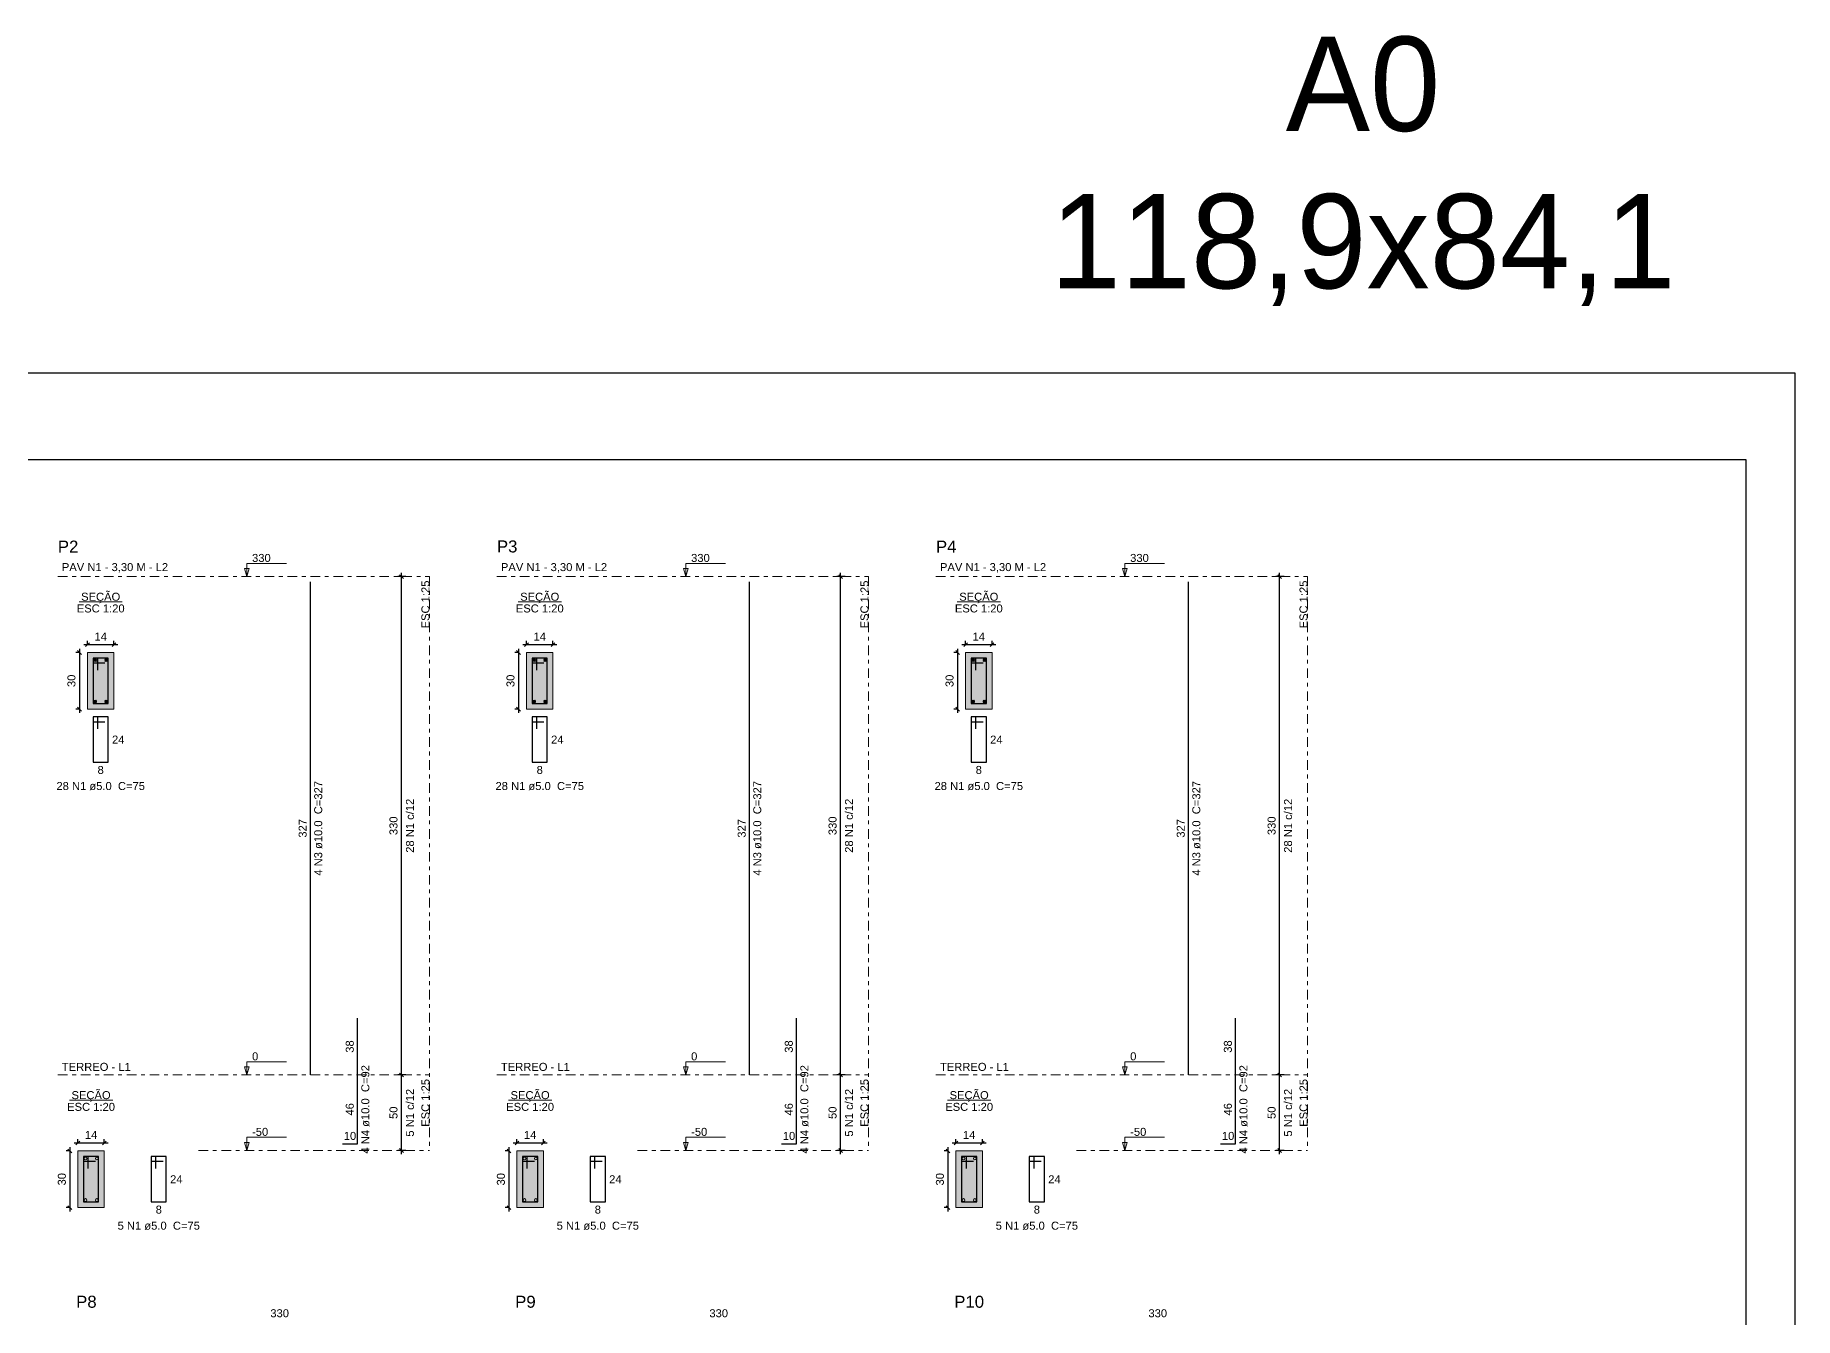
# Model space of a CAD drawing. Header units: millimetres. Extents: x -34 to 951, y -76 to 463.
# Drawn here: x 206.4 to 252.99, y 17.55 to 51.52 of the extents above; entities that cross this region are included whole.
import ezdxf

# ---------------------------------------------------------------- set-up
doc = ezdxf.new("R2010")
doc.units = ezdxf.units.MM
doc.header["$MEASUREMENT"] = 0
doc.linetypes.add('DASHDOT', pattern=[2.54, 1.27, -0.635, 0, -0.635])
doc.linetypes.add('NULL', pattern=[0])
for name, color, linetype, lineweight in [('Descrição da armadura', 7, 'Continuous', 0), ('DT-Barras na forma', 7, 'Continuous', 30), ('DT-Barras no corte', 5, 'Continuous', 5), ('DT-Barras rebatidas', 7, 'Continuous', 30), ('DT-Cotas', 7, 'Continuous', 5), ('DT-Forma', 5, 'Continuous', 5), ('DT-Hachura seção pilares', 252, 'Continuous', 5), ('DT-Pontilhado', 7, 'DASHDOT', 5), ('DT-Textos', 7, 'Continuous', 5), ('DT-Título', 7, 'Continuous', 20), ('Textos armaduras', 7, 'Continuous', 0)]:
    doc.layers.add(name, color=color, linetype=linetype, lineweight=lineweight)
doc.styles.add('Arial', font='arial.ttf')
doc.dimstyles.new('UM_20.000000', dxfattribs={"dimtxt": 0.18, "dimasz": 0.1, "dimexe": 0.1, "dimexo": 0.2, "dimgap": 0, "dimtad": 1, "dimtih": 1, "dimtoh": 1, "dimdec": 1, "dimlfac": 20, "dimzin": 0, "dimdsep": 46, "dimtxsty": 'Standard', "dimcen": 0.09, "dimdle": 0.1, "dimadec": 1, "dimazin": 2, "dimtfac": 1, "dimtdec": 4, "dimtofl": 0, "dimtmove": 0, "dimatfit": 3, "dimfxl": 1, "dimtolj": 1, "dimarcsym": 0})
doc.dimstyles.new('UM_25.000000', dxfattribs={"dimtxt": 0.18, "dimasz": 0.1, "dimexe": 0.1, "dimexo": 0.2, "dimgap": 0, "dimtad": 1, "dimtih": 1, "dimtoh": 1, "dimdec": 1, "dimlfac": 25, "dimzin": 0, "dimdsep": 46, "dimtxsty": 'Standard', "dimcen": 0.09, "dimdle": 0.1, "dimadec": 1, "dimazin": 2, "dimtfac": 1, "dimtdec": 4, "dimtofl": 0, "dimtmove": 0, "dimatfit": 3, "dimfxl": 1, "dimtolj": 1, "dimarcsym": 0})

# ---------------------------------------------------------------- blocks, each defined once
blk = doc.blocks.new('_Oblique')
at = {"color": 0, "linetype": 'ByBlock', "lineweight": -2}
blk.add_line((-0.5, -0.5), (0.5, 0.5), dxfattribs=at)
blk = doc.blocks.new('*D245')
at = {"layer": 'Defpoints', "color": 0, "transparency": 16777216}
for p in [(207.789, 35.169), (207.577, 33.669), (207.789, 33.669)]:
    blk.add_point(p, dxfattribs=at)
at = {"layer": 'DT-Cotas', "color": 0, "lineweight": -2, "transparency": 16777216}
for p, q in [((207.589, 35.169), (207.477, 35.169)), ((207.577, 35.269), (207.577, 33.569)), ((207.589, 33.669), (207.477, 33.669))]:
    blk.add_line(p, q, dxfattribs=at)
at = {"layer": 'DT-Cotas', "color": 0, "lineweight": -2, "transparency": 16777216, "xscale": 0.1, "yscale": 0.1, "zscale": 0.1}
for p, rotation in [((207.577, 35.169), 90), ((207.577, 33.669), 270)]:
    blk.add_blockref('_Oblique', p, dxfattribs=dict(at, rotation=rotation))
at = {"layer": 'DT-Cotas', "color": 7, "transparency": 16777216, "insert": (207.365, 34.419), "char_height": 0.2118, "attachment_point": 5, "rotation": 90, "style": 'Arial'}
blk.add_mtext('\\A1;30', dxfattribs=at)
blk = doc.blocks.new('*D246')
at = {"layer": 'Defpoints', "color": 0, "transparency": 16777216}
for p in [(207.789, 35.169), (208.489, 35.38), (208.489, 35.169)]:
    blk.add_point(p, dxfattribs=at)
at = {"layer": 'DT-Cotas', "color": 0, "lineweight": -2, "transparency": 16777216}
for p, q in [((207.789, 35.369), (207.789, 35.48)), ((208.489, 35.369), (208.489, 35.48)), ((207.689, 35.38), (208.589, 35.38))]:
    blk.add_line(p, q, dxfattribs=at)
at = {"layer": 'DT-Cotas', "color": 0, "lineweight": -2, "transparency": 16777216, "xscale": 0.1, "yscale": 0.1, "zscale": 0.1, "rotation": 180}
blk.add_blockref('_Oblique', (207.789, 35.38), dxfattribs=at)
at = {"layer": 'DT-Cotas', "color": 0, "lineweight": -2, "transparency": 16777216, "xscale": 0.1, "yscale": 0.1, "zscale": 0.1}
blk.add_blockref('_Oblique', (208.489, 35.38), dxfattribs=at)
at = {"layer": 'DT-Cotas', "color": 7, "transparency": 16777216, "insert": (208.139, 35.592), "char_height": 0.2118, "attachment_point": 5, "rotation": 0.0057, "style": 'Arial'}
blk.add_mtext('\\A1;14', dxfattribs=at)
blk = doc.blocks.new('*D247')
at = {"layer": 'Defpoints', "color": 0, "transparency": 16777216}
for p in [(216.103, 37.181), (216.421, 37.181), (216.421, 23.981)]:
    blk.add_point(p, dxfattribs=at)
at = {"layer": 'DT-Cotas', "color": 0, "lineweight": -2, "transparency": 16777216}
for p, q in [((216.103, 23.881), (216.103, 37.281)), ((216.221, 37.181), (216.003, 37.181)), ((216.221, 23.981), (216.003, 23.981))]:
    blk.add_line(p, q, dxfattribs=at)
at = {"layer": 'DT-Cotas', "color": 0, "lineweight": -2, "transparency": 16777216, "xscale": 0.1, "yscale": 0.1, "zscale": 0.1}
for p, rotation in [((216.103, 37.181), 90), ((216.103, 23.981), 270)]:
    blk.add_blockref('_Oblique', p, dxfattribs=dict(at, rotation=rotation))
at = {"layer": 'DT-Cotas', "color": 7, "transparency": 16777216, "insert": (215.891, 30.581), "char_height": 0.2118, "attachment_point": 5, "rotation": 90, "style": 'Arial'}
blk.add_mtext('\\A1;330', dxfattribs=at)
blk = doc.blocks.new('*D248')
at = {"layer": 'Defpoints', "color": 0, "transparency": 16777216}
for p in [(207.534, 21.969), (207.323, 20.469), (207.534, 20.469)]:
    blk.add_point(p, dxfattribs=at)
at = {"layer": 'DT-Cotas', "color": 0, "lineweight": -2, "transparency": 16777216}
for p, q in [((207.334, 21.969), (207.223, 21.969)), ((207.323, 22.069), (207.323, 20.369)), ((207.334, 20.469), (207.223, 20.469))]:
    blk.add_line(p, q, dxfattribs=at)
at = {"layer": 'DT-Cotas', "color": 0, "lineweight": -2, "transparency": 16777216, "xscale": 0.1, "yscale": 0.1, "zscale": 0.1}
for p, rotation in [((207.323, 21.969), 90), ((207.323, 20.469), 270)]:
    blk.add_blockref('_Oblique', p, dxfattribs=dict(at, rotation=rotation))
at = {"layer": 'DT-Cotas', "color": 7, "transparency": 16777216, "insert": (207.111, 21.219), "char_height": 0.2118, "attachment_point": 5, "rotation": 90, "style": 'Arial'}
blk.add_mtext('\\A1;30', dxfattribs=at)
blk = doc.blocks.new('*D249')
at = {"layer": 'Defpoints', "color": 0, "transparency": 16777216}
for p in [(207.534, 21.969), (208.234, 22.18), (208.234, 21.969)]:
    blk.add_point(p, dxfattribs=at)
at = {"layer": 'DT-Cotas', "color": 0, "lineweight": -2, "transparency": 16777216}
for p, q in [((207.434, 22.18), (208.334, 22.18)), ((207.534, 22.169), (207.534, 22.28)), ((208.234, 22.169), (208.234, 22.28))]:
    blk.add_line(p, q, dxfattribs=at)
at = {"layer": 'DT-Cotas', "color": 0, "lineweight": -2, "transparency": 16777216, "xscale": 0.1, "yscale": 0.1, "zscale": 0.1, "rotation": 180}
blk.add_blockref('_Oblique', (207.534, 22.18), dxfattribs=at)
at = {"layer": 'DT-Cotas', "color": 0, "lineweight": -2, "transparency": 16777216, "xscale": 0.1, "yscale": 0.1, "zscale": 0.1}
blk.add_blockref('_Oblique', (208.234, 22.18), dxfattribs=at)
at = {"layer": 'DT-Cotas', "color": 7, "transparency": 16777216, "insert": (207.884, 22.392), "char_height": 0.2118, "attachment_point": 5, "rotation": 0.0057, "style": 'Arial'}
blk.add_mtext('\\A1;14', dxfattribs=at)
blk = doc.blocks.new('*D250')
at = {"layer": 'Defpoints', "color": 0, "transparency": 16777216}
for p in [(216.103, 23.981), (216.421, 23.981), (216.421, 21.981)]:
    blk.add_point(p, dxfattribs=at)
at = {"layer": 'DT-Cotas', "color": 0, "lineweight": -2, "transparency": 16777216}
for p, q in [((216.221, 23.981), (216.003, 23.981)), ((216.103, 21.881), (216.103, 24.081)), ((216.221, 21.981), (216.003, 21.981))]:
    blk.add_line(p, q, dxfattribs=at)
at = {"layer": 'DT-Cotas', "color": 0, "lineweight": -2, "transparency": 16777216, "xscale": 0.1, "yscale": 0.1, "zscale": 0.1}
for p, rotation in [((216.103, 23.981), 90), ((216.103, 21.981), 270)]:
    blk.add_blockref('_Oblique', p, dxfattribs=dict(at, rotation=rotation))
at = {"layer": 'DT-Cotas', "color": 7, "transparency": 16777216, "insert": (215.891, 22.981), "char_height": 0.2118, "attachment_point": 5, "rotation": 90, "style": 'Arial'}
blk.add_mtext('\\A1;50', dxfattribs=at)
blk = doc.blocks.new('*D251')
at = {"layer": 'Defpoints', "color": 0, "transparency": 16777216}
for p in [(219.412, 35.169), (219.2, 33.669), (219.412, 33.669)]:
    blk.add_point(p, dxfattribs=at)
at = {"layer": 'DT-Cotas', "color": 0, "lineweight": -2, "transparency": 16777216}
for p, q in [((219.212, 35.169), (219.1, 35.169)), ((219.2, 35.269), (219.2, 33.569)), ((219.212, 33.669), (219.1, 33.669))]:
    blk.add_line(p, q, dxfattribs=at)
at = {"layer": 'DT-Cotas', "color": 0, "lineweight": -2, "transparency": 16777216, "xscale": 0.1, "yscale": 0.1, "zscale": 0.1}
for p, rotation in [((219.2, 35.169), 90), ((219.2, 33.669), 270)]:
    blk.add_blockref('_Oblique', p, dxfattribs=dict(at, rotation=rotation))
at = {"layer": 'DT-Cotas', "color": 7, "transparency": 16777216, "insert": (218.988, 34.419), "char_height": 0.2118, "attachment_point": 5, "rotation": 90, "style": 'Arial'}
blk.add_mtext('\\A1;30', dxfattribs=at)
blk = doc.blocks.new('*D252')
at = {"layer": 'Defpoints', "color": 0, "transparency": 16777216}
for p in [(219.412, 35.169), (220.112, 35.38), (220.112, 35.169)]:
    blk.add_point(p, dxfattribs=at)
at = {"layer": 'DT-Cotas', "color": 0, "lineweight": -2, "transparency": 16777216}
for p, q in [((219.412, 35.369), (219.412, 35.48)), ((220.112, 35.369), (220.112, 35.48)), ((219.312, 35.38), (220.212, 35.38))]:
    blk.add_line(p, q, dxfattribs=at)
at = {"layer": 'DT-Cotas', "color": 0, "lineweight": -2, "transparency": 16777216, "xscale": 0.1, "yscale": 0.1, "zscale": 0.1, "rotation": 180}
blk.add_blockref('_Oblique', (219.412, 35.38), dxfattribs=at)
at = {"layer": 'DT-Cotas', "color": 0, "lineweight": -2, "transparency": 16777216, "xscale": 0.1, "yscale": 0.1, "zscale": 0.1}
blk.add_blockref('_Oblique', (220.112, 35.38), dxfattribs=at)
at = {"layer": 'DT-Cotas', "color": 7, "transparency": 16777216, "insert": (219.762, 35.592), "char_height": 0.2118, "attachment_point": 5, "rotation": 0.0057, "style": 'Arial'}
blk.add_mtext('\\A1;14', dxfattribs=at)
blk = doc.blocks.new('*D253')
at = {"layer": 'Defpoints', "color": 0, "transparency": 16777216}
for p in [(227.726, 37.181), (228.044, 37.181), (228.044, 23.981)]:
    blk.add_point(p, dxfattribs=at)
at = {"layer": 'DT-Cotas', "color": 0, "lineweight": -2, "transparency": 16777216}
for p, q in [((227.726, 23.881), (227.726, 37.281)), ((227.844, 37.181), (227.626, 37.181)), ((227.844, 23.981), (227.626, 23.981))]:
    blk.add_line(p, q, dxfattribs=at)
at = {"layer": 'DT-Cotas', "color": 0, "lineweight": -2, "transparency": 16777216, "xscale": 0.1, "yscale": 0.1, "zscale": 0.1}
for p, rotation in [((227.726, 37.181), 90), ((227.726, 23.981), 270)]:
    blk.add_blockref('_Oblique', p, dxfattribs=dict(at, rotation=rotation))
at = {"layer": 'DT-Cotas', "color": 7, "transparency": 16777216, "insert": (227.515, 30.581), "char_height": 0.2118, "attachment_point": 5, "rotation": 90, "style": 'Arial'}
blk.add_mtext('\\A1;330', dxfattribs=at)
blk = doc.blocks.new('*D254')
at = {"layer": 'Defpoints', "color": 0, "transparency": 16777216}
for p in [(219.158, 21.969), (218.946, 20.469), (219.158, 20.469)]:
    blk.add_point(p, dxfattribs=at)
at = {"layer": 'DT-Cotas', "color": 0, "lineweight": -2, "transparency": 16777216}
for p, q in [((218.958, 21.969), (218.846, 21.969)), ((218.946, 22.069), (218.946, 20.369)), ((218.958, 20.469), (218.846, 20.469))]:
    blk.add_line(p, q, dxfattribs=at)
at = {"layer": 'DT-Cotas', "color": 0, "lineweight": -2, "transparency": 16777216, "xscale": 0.1, "yscale": 0.1, "zscale": 0.1}
for p, rotation in [((218.946, 21.969), 90), ((218.946, 20.469), 270)]:
    blk.add_blockref('_Oblique', p, dxfattribs=dict(at, rotation=rotation))
at = {"layer": 'DT-Cotas', "color": 7, "transparency": 16777216, "insert": (218.734, 21.219), "char_height": 0.2118, "attachment_point": 5, "rotation": 90, "style": 'Arial'}
blk.add_mtext('\\A1;30', dxfattribs=at)
blk = doc.blocks.new('*D255')
at = {"layer": 'Defpoints', "color": 0, "transparency": 16777216}
for p in [(219.158, 21.969), (219.858, 22.18), (219.858, 21.969)]:
    blk.add_point(p, dxfattribs=at)
at = {"layer": 'DT-Cotas', "color": 0, "lineweight": -2, "transparency": 16777216}
for p, q in [((219.058, 22.18), (219.958, 22.18)), ((219.158, 22.169), (219.158, 22.28)), ((219.858, 22.169), (219.858, 22.28))]:
    blk.add_line(p, q, dxfattribs=at)
at = {"layer": 'DT-Cotas', "color": 0, "lineweight": -2, "transparency": 16777216, "xscale": 0.1, "yscale": 0.1, "zscale": 0.1, "rotation": 180}
blk.add_blockref('_Oblique', (219.158, 22.18), dxfattribs=at)
at = {"layer": 'DT-Cotas', "color": 0, "lineweight": -2, "transparency": 16777216, "xscale": 0.1, "yscale": 0.1, "zscale": 0.1}
blk.add_blockref('_Oblique', (219.858, 22.18), dxfattribs=at)
at = {"layer": 'DT-Cotas', "color": 7, "transparency": 16777216, "insert": (219.508, 22.392), "char_height": 0.2118, "attachment_point": 5, "rotation": 0.0057, "style": 'Arial'}
blk.add_mtext('\\A1;14', dxfattribs=at)
blk = doc.blocks.new('*D256')
at = {"layer": 'Defpoints', "color": 0, "transparency": 16777216}
for p in [(227.726, 23.981), (228.044, 23.981), (228.044, 21.981)]:
    blk.add_point(p, dxfattribs=at)
at = {"layer": 'DT-Cotas', "color": 0, "lineweight": -2, "transparency": 16777216}
for p, q in [((227.844, 23.981), (227.626, 23.981)), ((227.726, 21.881), (227.726, 24.081)), ((227.844, 21.981), (227.626, 21.981))]:
    blk.add_line(p, q, dxfattribs=at)
at = {"layer": 'DT-Cotas', "color": 0, "lineweight": -2, "transparency": 16777216, "xscale": 0.1, "yscale": 0.1, "zscale": 0.1}
for p, rotation in [((227.726, 23.981), 90), ((227.726, 21.981), 270)]:
    blk.add_blockref('_Oblique', p, dxfattribs=dict(at, rotation=rotation))
at = {"layer": 'DT-Cotas', "color": 7, "transparency": 16777216, "insert": (227.515, 22.981), "char_height": 0.2118, "attachment_point": 5, "rotation": 90, "style": 'Arial'}
blk.add_mtext('\\A1;50', dxfattribs=at)
blk = doc.blocks.new('*D257')
at = {"layer": 'Defpoints', "color": 0, "transparency": 16777216}
for p in [(231.035, 35.169), (230.823, 33.669), (231.035, 33.669)]:
    blk.add_point(p, dxfattribs=at)
at = {"layer": 'DT-Cotas', "color": 0, "lineweight": -2, "transparency": 16777216}
for p, q in [((230.835, 35.169), (230.723, 35.169)), ((230.823, 35.269), (230.823, 33.569)), ((230.835, 33.669), (230.723, 33.669))]:
    blk.add_line(p, q, dxfattribs=at)
at = {"layer": 'DT-Cotas', "color": 0, "lineweight": -2, "transparency": 16777216, "xscale": 0.1, "yscale": 0.1, "zscale": 0.1}
for p, rotation in [((230.823, 35.169), 90), ((230.823, 33.669), 270)]:
    blk.add_blockref('_Oblique', p, dxfattribs=dict(at, rotation=rotation))
at = {"layer": 'DT-Cotas', "color": 7, "transparency": 16777216, "insert": (230.612, 34.419), "char_height": 0.2118, "attachment_point": 5, "rotation": 90, "style": 'Arial'}
blk.add_mtext('\\A1;30', dxfattribs=at)
blk = doc.blocks.new('*D258')
at = {"layer": 'Defpoints', "color": 0, "transparency": 16777216}
for p in [(231.035, 35.169), (231.735, 35.38), (231.735, 35.169)]:
    blk.add_point(p, dxfattribs=at)
at = {"layer": 'DT-Cotas', "color": 0, "lineweight": -2, "transparency": 16777216}
for p, q in [((231.035, 35.369), (231.035, 35.48)), ((231.735, 35.369), (231.735, 35.48)), ((230.935, 35.38), (231.835, 35.38))]:
    blk.add_line(p, q, dxfattribs=at)
at = {"layer": 'DT-Cotas', "color": 0, "lineweight": -2, "transparency": 16777216, "xscale": 0.1, "yscale": 0.1, "zscale": 0.1, "rotation": 180}
blk.add_blockref('_Oblique', (231.035, 35.38), dxfattribs=at)
at = {"layer": 'DT-Cotas', "color": 0, "lineweight": -2, "transparency": 16777216, "xscale": 0.1, "yscale": 0.1, "zscale": 0.1}
blk.add_blockref('_Oblique', (231.735, 35.38), dxfattribs=at)
at = {"layer": 'DT-Cotas', "color": 7, "transparency": 16777216, "insert": (231.385, 35.592), "char_height": 0.2118, "attachment_point": 5, "rotation": 0.0057, "style": 'Arial'}
blk.add_mtext('\\A1;14', dxfattribs=at)
blk = doc.blocks.new('*D259')
at = {"layer": 'Defpoints', "color": 0, "transparency": 16777216}
for p in [(239.35, 37.181), (239.667, 37.181), (239.667, 23.981)]:
    blk.add_point(p, dxfattribs=at)
at = {"layer": 'DT-Cotas', "color": 0, "lineweight": -2, "transparency": 16777216}
for p, q in [((239.35, 23.881), (239.35, 37.281)), ((239.467, 37.181), (239.25, 37.181)), ((239.467, 23.981), (239.25, 23.981))]:
    blk.add_line(p, q, dxfattribs=at)
at = {"layer": 'DT-Cotas', "color": 0, "lineweight": -2, "transparency": 16777216, "xscale": 0.1, "yscale": 0.1, "zscale": 0.1}
for p, rotation in [((239.35, 37.181), 90), ((239.35, 23.981), 270)]:
    blk.add_blockref('_Oblique', p, dxfattribs=dict(at, rotation=rotation))
at = {"layer": 'DT-Cotas', "color": 7, "transparency": 16777216, "insert": (239.138, 30.581), "char_height": 0.2118, "attachment_point": 5, "rotation": 90, "style": 'Arial'}
blk.add_mtext('\\A1;330', dxfattribs=at)
blk = doc.blocks.new('*D260')
at = {"layer": 'Defpoints', "color": 0, "transparency": 16777216}
for p in [(230.781, 21.969), (230.569, 20.469), (230.781, 20.469)]:
    blk.add_point(p, dxfattribs=at)
at = {"layer": 'DT-Cotas', "color": 0, "lineweight": -2, "transparency": 16777216}
for p, q in [((230.581, 21.969), (230.469, 21.969)), ((230.569, 22.069), (230.569, 20.369)), ((230.581, 20.469), (230.469, 20.469))]:
    blk.add_line(p, q, dxfattribs=at)
at = {"layer": 'DT-Cotas', "color": 0, "lineweight": -2, "transparency": 16777216, "xscale": 0.1, "yscale": 0.1, "zscale": 0.1}
for p, rotation in [((230.569, 21.969), 90), ((230.569, 20.469), 270)]:
    blk.add_blockref('_Oblique', p, dxfattribs=dict(at, rotation=rotation))
at = {"layer": 'DT-Cotas', "color": 7, "transparency": 16777216, "insert": (230.357, 21.219), "char_height": 0.2118, "attachment_point": 5, "rotation": 90, "style": 'Arial'}
blk.add_mtext('\\A1;30', dxfattribs=at)
blk = doc.blocks.new('*D261')
at = {"layer": 'Defpoints', "color": 0, "transparency": 16777216}
for p in [(230.781, 21.969), (231.481, 22.18), (231.481, 21.969)]:
    blk.add_point(p, dxfattribs=at)
at = {"layer": 'DT-Cotas', "color": 0, "lineweight": -2, "transparency": 16777216}
for p, q in [((230.681, 22.18), (231.581, 22.18)), ((230.781, 22.169), (230.781, 22.28)), ((231.481, 22.169), (231.481, 22.28))]:
    blk.add_line(p, q, dxfattribs=at)
at = {"layer": 'DT-Cotas', "color": 0, "lineweight": -2, "transparency": 16777216, "xscale": 0.1, "yscale": 0.1, "zscale": 0.1, "rotation": 180}
blk.add_blockref('_Oblique', (230.781, 22.18), dxfattribs=at)
at = {"layer": 'DT-Cotas', "color": 0, "lineweight": -2, "transparency": 16777216, "xscale": 0.1, "yscale": 0.1, "zscale": 0.1}
blk.add_blockref('_Oblique', (231.481, 22.18), dxfattribs=at)
at = {"layer": 'DT-Cotas', "color": 7, "transparency": 16777216, "insert": (231.131, 22.392), "char_height": 0.2118, "attachment_point": 5, "rotation": 0.0057, "style": 'Arial'}
blk.add_mtext('\\A1;14', dxfattribs=at)
blk = doc.blocks.new('*D262')
at = {"layer": 'Defpoints', "color": 0, "transparency": 16777216}
for p in [(239.35, 23.981), (239.667, 23.981), (239.667, 21.981)]:
    blk.add_point(p, dxfattribs=at)
at = {"layer": 'DT-Cotas', "color": 0, "lineweight": -2, "transparency": 16777216}
for p, q in [((239.467, 23.981), (239.25, 23.981)), ((239.35, 21.881), (239.35, 24.081)), ((239.467, 21.981), (239.25, 21.981))]:
    blk.add_line(p, q, dxfattribs=at)
at = {"layer": 'DT-Cotas', "color": 0, "lineweight": -2, "transparency": 16777216, "xscale": 0.1, "yscale": 0.1, "zscale": 0.1}
for p, rotation in [((239.35, 23.981), 90), ((239.35, 21.981), 270)]:
    blk.add_blockref('_Oblique', p, dxfattribs=dict(at, rotation=rotation))
at = {"layer": 'DT-Cotas', "color": 7, "transparency": 16777216, "insert": (239.138, 22.981), "char_height": 0.2118, "attachment_point": 5, "rotation": 90, "style": 'Arial'}
blk.add_mtext('\\A1;50', dxfattribs=at)

msp = doc.modelspace()

# ---------------------------------------------------------------- hatches: boundary and pattern name
at = {"layer": 'DT-Hachura seção pilares', "linetype": 'Continuous'}
for points in [[(207.7887, 33.6687), (207.7887, 33.6687), (208.4887, 33.6687), (208.4887, 35.1687), (207.7887, 35.1687), (207.7887, 33.6687)], [(219.4119, 33.6687), (219.4119, 33.6687), (220.1119, 33.6687), (220.1119, 35.1687), (219.4119, 35.1687), (219.4119, 33.6687)], [(231.0352, 33.6687), (231.0352, 33.6687), (231.7352, 33.6687), (231.7352, 35.1687), (231.0352, 35.1687), (231.0352, 33.6687)], [(207.5345, 20.4687), (207.5345, 20.4687), (208.2345, 20.4687), (208.2345, 21.9687), (207.5345, 21.9687), (207.5345, 20.4687)], [(219.1577, 20.4687), (219.1577, 20.4687), (219.8577, 20.4687), (219.8577, 21.9687), (219.1577, 21.9687), (219.1577, 20.4687)], [(230.781, 20.4687), (230.781, 20.4687), (231.481, 20.4687), (231.481, 21.9687), (230.781, 21.9687), (230.781, 20.4687)]]:
    msp.add_hatch(color=252, dxfattribs=at).paths.add_polyline_path(points)

# ---------------------------------------------------------------- linework, layer by layer
at = {"color": 7}
for p, q in [((168.888, 42.5775), (252.988, 42.5775)), ((252.988, 42.5775), (252.988, -76.3225)), ((170.188, 40.2775), (251.688, 40.2775)), ((251.688, 40.2775), (251.688, -74.0225))]:
    msp.add_line(p, q, dxfattribs=at)
at = {"layer": 'DT-Barras na forma'}
for points in [[(208.0637, 34.7062), (208.0637, 35.0187), (207.9387, 35.0187), (207.9387, 33.8187), (208.3387, 33.8187), (208.3387, 35.0187), (207.9387, 35.0187), (207.9387, 34.8937), (208.2512, 34.8937)], [(219.6869, 34.7062), (219.6869, 35.0187), (219.5619, 35.0187), (219.5619, 33.8187), (219.9619, 33.8187), (219.9619, 35.0187), (219.5619, 35.0187), (219.5619, 34.8937), (219.8744, 34.8937)], [(231.3102, 34.7062), (231.3102, 35.0187), (231.1852, 35.0187), (231.1852, 33.8187), (231.5852, 33.8187), (231.5852, 35.0187), (231.1852, 35.0187), (231.1852, 34.8937), (231.4977, 34.8937)], [(207.8095, 21.5062), (207.8095, 21.8187), (207.6845, 21.8187), (207.6845, 20.6187), (208.0845, 20.6187), (208.0845, 21.8187), (207.6845, 21.8187), (207.6845, 21.6937), (207.997, 21.6937)], [(219.4327, 21.5062), (219.4327, 21.8187), (219.3077, 21.8187), (219.3077, 20.6187), (219.7077, 20.6187), (219.7077, 21.8187), (219.3077, 21.8187), (219.3077, 21.6937), (219.6202, 21.6937)], [(231.056, 21.5062), (231.056, 21.8187), (230.931, 21.8187), (230.931, 20.6187), (231.331, 20.6187), (231.331, 21.8187), (230.931, 21.8187), (230.931, 21.6937), (231.2435, 21.6937)]]:
    msp.add_lwpolyline(points, dxfattribs=at)
at = {"layer": 'DT-Barras no corte'}
for p, q in [((207.9512, 34.9312), (208.0262, 35.0062)), ((207.9512, 35.0062), (208.0262, 34.9312)), ((208.2512, 34.9312), (208.3262, 35.0062)), ((208.2512, 35.0062), (208.3262, 34.9312)), ((219.5744, 34.9312), (219.6494, 35.0062)), ((219.5744, 35.0062), (219.6494, 34.9312)), ((219.8744, 34.9312), (219.9494, 35.0062)), ((219.8744, 35.0062), (219.9494, 34.9312)), ((231.1977, 34.9312), (231.2727, 35.0062)), ((231.1977, 35.0062), (231.2727, 34.9312)), ((231.4977, 34.9312), (231.5727, 35.0062)), ((231.4977, 35.0062), (231.5727, 34.9312)), ((207.9512, 33.8312), (208.0262, 33.9062)), ((207.9512, 33.9062), (208.0262, 33.8312)), ((208.2512, 33.8312), (208.3262, 33.9062)), ((208.2512, 33.9062), (208.3262, 33.8312)), ((219.5744, 33.8312), (219.6494, 33.9062)), ((219.5744, 33.9062), (219.6494, 33.8312)), ((219.8744, 33.8312), (219.9494, 33.9062)), ((219.8744, 33.9062), (219.9494, 33.8312)), ((231.1977, 33.8312), (231.2727, 33.9062)), ((231.1977, 33.9062), (231.2727, 33.8312)), ((231.4977, 33.8312), (231.5727, 33.9062)), ((231.4977, 33.9062), (231.5727, 33.8312))]:
    msp.add_line(p, q, dxfattribs=at)
for centre in [(207.9887, 34.9687), (208.2887, 34.9687), (219.6119, 34.9687), (219.9119, 34.9687), (231.2352, 34.9687), (231.5352, 34.9687), (207.9887, 33.8687), (208.2887, 33.8687), (219.6119, 33.8687), (219.9119, 33.8687), (231.2352, 33.8687), (231.5352, 33.8687), (207.7345, 21.7687), (208.0345, 21.7687), (219.3577, 21.7687), (219.6577, 21.7687), (230.981, 21.7687), (231.281, 21.7687), (207.7345, 20.6687), (208.0345, 20.6687), (219.3577, 20.6687), (219.6577, 20.6687), (230.981, 20.6687), (231.281, 20.6687)]:
    msp.add_circle(centre, 0.0375, dxfattribs=at)
at = {"layer": 'DT-Barras rebatidas'}
for points in [[(213.6911, 23.9808), (213.6911, 37.0448)], [(225.3144, 23.9808), (225.3144, 37.0448)], [(236.9376, 23.9808), (236.9377, 37.0448)], [(208.0637, 33.1503), (208.0637, 33.4628), (207.9387, 33.4628), (207.9387, 32.2628), (208.3387, 32.2628), (208.3387, 33.4628), (207.9387, 33.4628), (207.9387, 33.3378), (208.2512, 33.3378)], [(219.6869, 33.1503), (219.6869, 33.4628), (219.5619, 33.4628), (219.5619, 32.2628), (219.9619, 32.2628), (219.9619, 33.4628), (219.5619, 33.4628), (219.5619, 33.3378), (219.8744, 33.3378)], [(231.3102, 33.1503), (231.3102, 33.4628), (231.1852, 33.4628), (231.1852, 32.2628), (231.5852, 32.2628), (231.5852, 33.4628), (231.1852, 33.4628), (231.1852, 33.3378), (231.4977, 33.3378)], [(214.5383, 22.1608), (214.9383, 22.1608), (214.9383, 23.9808), (214.9383, 25.4875)], [(226.1616, 22.1608), (226.5616, 22.1608), (226.5616, 23.9808), (226.5616, 25.4875)], [(237.7848, 22.1608), (238.1848, 22.1608), (238.1848, 23.9808), (238.1848, 25.4875)], [(209.6014, 21.5062), (209.6014, 21.8187), (209.4764, 21.8187), (209.4764, 20.6187), (209.8764, 20.6187), (209.8764, 21.8187), (209.4764, 21.8187), (209.4764, 21.6937), (209.7889, 21.6937)], [(221.2247, 21.5062), (221.2247, 21.8187), (221.0997, 21.8187), (221.0997, 20.6187), (221.4997, 20.6187), (221.4997, 21.8187), (221.0997, 21.8187), (221.0997, 21.6937), (221.4122, 21.6937)], [(232.8479, 21.5062), (232.8479, 21.8187), (232.7229, 21.8187), (232.7229, 20.6187), (233.1229, 20.6187), (233.1229, 21.8187), (232.7229, 21.8187), (232.7229, 21.6937), (233.0354, 21.6937)]]:
    msp.add_lwpolyline(points, dxfattribs=at)
at = {"layer": 'DT-Forma'}
for points in [[(207.7887, 33.6687), (208.4887, 33.6687), (208.4887, 35.1687), (207.7887, 35.1687), (207.7887, 33.6687)], [(219.4119, 33.6687), (220.1119, 33.6687), (220.1119, 35.1687), (219.4119, 35.1687), (219.4119, 33.6687)], [(231.0352, 33.6687), (231.7352, 33.6687), (231.7352, 35.1687), (231.0352, 35.1687), (231.0352, 33.6687)], [(207.5345, 20.4687), (208.2345, 20.4687), (208.2345, 21.9687), (207.5345, 21.9687), (207.5345, 20.4687)], [(219.1577, 20.4687), (219.8577, 20.4687), (219.8577, 21.9687), (219.1577, 21.9687), (219.1577, 20.4687)], [(230.781, 20.4687), (231.481, 20.4687), (231.481, 21.9687), (230.781, 21.9687), (230.781, 20.4687)]]:
    msp.add_lwpolyline(points, close=True, dxfattribs=at)
at = {"layer": 'DT-Pontilhado', "ltscale": 0.2}
for p, q in [((207.005, 37.1808), (216.8445, 37.1808)), ((216.8445, 37.1808), (216.8445, 21.9808)), ((218.6282, 37.1808), (228.4678, 37.1808)), ((228.4678, 37.1808), (228.4678, 21.9808)), ((230.2515, 37.1808), (240.091, 37.1808)), ((240.091, 37.1808), (240.091, 21.9808)), ((207.005, 23.9808), (216.8445, 23.9808)), ((218.6282, 23.9808), (228.4678, 23.9808)), ((230.2515, 23.9808), (240.091, 23.9808)), ((210.7276, 21.9808), (216.8445, 21.9808)), ((222.3509, 21.9808), (228.4678, 21.9808)), ((233.9741, 21.9808), (240.091, 21.9808))]:
    msp.add_line(p, q, dxfattribs=at)
at = {"layer": 'DT-Textos'}
for p, q in [((207.5665, 36.5136), (208.7109, 36.5136)), ((219.1897, 36.5136), (220.3341, 36.5136)), ((230.813, 36.5136), (231.9574, 36.5136)), ((207.3123, 23.3136), (208.4567, 23.3136)), ((218.9355, 23.3136), (220.0799, 23.3136)), ((230.5588, 23.3136), (231.7032, 23.3136))]:
    msp.add_line(p, q, dxfattribs=at)
for points in [[(212.0057, 37.1808), (212.0693, 37.3926), (211.9422, 37.3926), (212.0057, 37.1808), (212.0057, 37.5308), (213.0557, 37.5308)], [(223.629, 37.1808), (223.6925, 37.3926), (223.5655, 37.3926), (223.629, 37.1808), (223.629, 37.5308), (224.679, 37.5308)], [(235.2522, 37.1808), (235.3158, 37.3926), (235.1887, 37.3926), (235.2522, 37.1808), (235.2522, 37.5308), (236.3022, 37.5308)], [(212.0057, 23.9808), (212.0693, 24.1926), (211.9422, 24.1926), (212.0057, 23.9808), (212.0057, 24.3308), (213.0557, 24.3308)], [(223.629, 23.9808), (223.6925, 24.1926), (223.5655, 24.1926), (223.629, 23.9808), (223.629, 24.3308), (224.679, 24.3308)], [(235.2522, 23.9808), (235.3158, 24.1926), (235.1887, 24.1926), (235.2522, 23.9808), (235.2522, 24.3308), (236.3022, 24.3308)], [(212.0057, 21.9808), (212.0693, 22.1926), (211.9422, 22.1926), (212.0057, 21.9808), (212.0057, 22.3308), (213.0557, 22.3308)], [(223.629, 21.9808), (223.6925, 22.1926), (223.5655, 22.1926), (223.629, 21.9808), (223.629, 22.3308), (224.679, 22.3308)], [(235.2522, 21.9808), (235.3158, 22.1926), (235.1887, 22.1926), (235.2522, 21.9808), (235.2522, 22.3308), (236.3022, 22.3308)]]:
    msp.add_lwpolyline(points, dxfattribs=at)

# ---------------------------------------------------------------- texts
at = {"color": 7, "insert": (232.3638, 51.4823), "char_height": 2.5, "attachment_point": 1}
msp.add_mtext_dynamic_manual_height_columns('\\pxqc;A0\\P118,9x84,1', width=18.384127, gutter_width=12.5, heights=[0], dxfattribs=at)
at = {"layer": 'Descrição da armadura', "linetype": 'NULL', "char_height": 0.2118, "attachment_point": 8, "line_spacing_factor": 0.9, "style": 'Arial'}
for s, insert, width in [('28 N1 ø5.0  C=75', (208.139, 31.5218), 4.686721), ('28 N1 ø5.0  C=75', (219.7622, 31.5218), 4.686721), ('28 N1 ø5.0  C=75', (231.3855, 31.5218), 4.686721), ('5 N1 ø5.0  C=75', (209.676, 19.8778), 4.35772), ('5 N1 ø5.0  C=75', (221.2992, 19.8778), 4.35772), ('5 N1 ø5.0  C=75', (232.9225, 19.8778), 4.35772)]:
    msp.add_mtext(s, dxfattribs=dict(at, insert=insert, width=width))
at = {"layer": 'Descrição da armadura', "linetype": 'NULL', "char_height": 0.2118, "attachment_point": 8, "rotation": 90.00021, "line_spacing_factor": 0.9, "style": 'Arial'}
for s, insert, width in [('4 N3 ø10.0  C=327', (214.0091, 30.5129), 5.015721), ('4 N3 ø10.0  C=327', (225.6323, 30.5129), 5.015721), ('4 N3 ø10.0  C=327', (237.2556, 30.5129), 5.015721), ('28 N1 c/12', (216.4349, 30.5808), 2.90156), ('28 N1 c/12', (228.0582, 30.5808), 2.90156), ('28 N1 c/12', (239.6814, 30.5808), 2.90156), ('4 N4 ø10.0  C=92', (215.2561, 23.0709), 4.686721), ('4 N4 ø10.0  C=92', (226.8793, 23.0709), 4.686721), ('4 N4 ø10.0  C=92', (238.5026, 23.0709), 4.686721), ('5 N1 c/12', (216.4349, 22.9808), 2.57256), ('5 N1 c/12', (228.0582, 22.9808), 2.57256), ('5 N1 c/12', (239.6814, 22.9808), 2.57256)]:
    msp.add_mtext(s, dxfattribs=dict(at, insert=insert, width=width))
at = {"layer": 'DT-Textos', "linetype": 'NULL', "char_height": 0.2118, "line_spacing_factor": 0.798, "style": 'Arial'}
for s, insert, width, attachment_point in [('330', (212.146, 37.5658), 0.987001, 7), ('330', (223.7692, 37.5658), 0.987001, 7), ('330', (235.3925, 37.5658), 0.987001, 7), ('PAV N1 - 3,30 M - L2', (207.111, 37.2868), 5.623355, 7), ('PAV N1 - 3,30 M - L2', (218.7342, 37.2868), 5.623355, 7), ('PAV N1 - 3,30 M - L2', (230.3575, 37.2868), 5.623355, 7), ('SEÇÃO', (208.139, 36.4759), 2.072476, 8), ('SEÇÃO', (219.7622, 36.4759), 2.072476, 8), ('SEÇÃO', (231.3855, 36.4759), 2.072476, 8), ('ESC 1:20', (208.139, 36.2278), 2.532883, 8), ('ESC 1:20', (219.7622, 36.2278), 2.532883, 8), ('ESC 1:20', (231.3855, 36.2278), 2.532883, 8), ('TERREO - L1', (207.111, 24.0868), 3.650321, 7), ('0', (212.146, 24.3658), 0.329, 7), ('TERREO - L1', (218.7342, 24.0868), 3.650321, 7), ('0', (223.7692, 24.3658), 0.329, 7), ('TERREO - L1', (230.3575, 24.0868), 3.650321, 7), ('0', (235.3925, 24.3658), 0.329, 7), ('SEÇÃO', (207.884, 23.2759), 2.072476, 8), ('SEÇÃO', (219.5072, 23.2759), 2.072476, 8), ('SEÇÃO', (231.1305, 23.2759), 2.072476, 8), ('ESC 1:20', (207.884, 23.0278), 2.532883, 8), ('ESC 1:20', (219.5072, 23.0278), 2.532883, 8), ('ESC 1:20', (231.1305, 23.0278), 2.532883, 8), ('-50', (212.146, 22.3658), 0.854949, 7), ('-50', (223.7692, 22.3658), 0.854949, 7), ('-50', (235.3925, 22.3658), 0.854949, 7), ('330', (212.6296, 17.5614), 0.987001, 7), ('330', (224.2529, 17.5614), 0.987001, 7), ('330', (235.8761, 17.5614), 0.987001, 7)]:
    msp.add_mtext(s, dxfattribs=dict(at, insert=insert, width=width, attachment_point=attachment_point))
at = {"layer": 'DT-Textos', "linetype": 'NULL', "char_height": 0.2118, "width": 2.532883, "attachment_point": 9, "rotation": 90.00021, "line_spacing_factor": 0.798, "style": 'Arial'}
for insert in [(216.8441, 37.0749), (228.4673, 37.0749), (240.0906, 37.0749), (216.8441, 23.8749), (228.4673, 23.8749), (240.0906, 23.8749)]:
    msp.add_mtext('ESC 1:25', dxfattribs=dict(at, insert=insert))
at = {"layer": 'DT-Título', "linetype": 'NULL', "char_height": 0.3177, "attachment_point": 7, "line_spacing_factor": 0.798, "style": 'Arial'}
for s, insert, width in [('P2', (207.005, 37.8157), 1.085798), ('P3', (218.6282, 37.8157), 1.085798), ('P4', (230.2515, 37.8157), 1.085798), ('P8', (207.4886, 17.8114), 1.085798), ('P9', (219.1119, 17.8114), 1.085798), ('P10', (230.7351, 17.8114), 1.579298)]:
    msp.add_mtext(s, dxfattribs=dict(at, insert=insert, width=width))
at = {"layer": 'Textos armaduras', "linetype": 'NULL', "char_height": 0.2118, "line_spacing_factor": 0.9, "style": 'Arial'}
for s, insert, width, attachment_point in [('24', (208.4387, 32.9687), 1.058001, 1), ('24', (220.0619, 32.9687), 1.058001, 1), ('24', (231.6852, 32.9687), 1.058001, 1), ('8', (208.1387, 32.1655), 0.729, 2), ('8', (219.7619, 32.1655), 0.729, 2), ('8', (231.3852, 32.1655), 0.729, 2), ('10', (214.7383, 22.2581), 1.058001, 8), ('10', (226.3616, 22.2581), 1.058001, 8), ('10', (237.9848, 22.2581), 1.058001, 8), ('24', (209.9764, 21.3246), 1.058001, 1), ('24', (221.5997, 21.3246), 1.058001, 1), ('24', (233.2229, 21.3246), 1.058001, 1), ('8', (209.6764, 20.5214), 0.729, 2), ('8', (221.2997, 20.5214), 0.729, 2), ('8', (232.9229, 20.5214), 0.729, 2)]:
    msp.add_mtext(s, dxfattribs=dict(at, insert=insert, width=width, attachment_point=attachment_point))
at = {"layer": 'Textos armaduras', "linetype": 'NULL', "char_height": 0.2118, "attachment_point": 8, "rotation": 90.00021, "line_spacing_factor": 0.9, "style": 'Arial'}
for s, insert, width in [('327', (213.5939, 30.5128), 1.387001), ('327', (225.2171, 30.5128), 1.387001), ('327', (236.8404, 30.5128), 1.387001), ('38', (214.841, 24.7342), 1.058001), ('38', (226.4643, 24.7342), 1.058001), ('38', (238.0876, 24.7342), 1.058001), ('46', (214.841, 23.0708), 1.058001), ('46', (226.4643, 23.0708), 1.058001), ('46', (238.0876, 23.0708), 1.058001)]:
    msp.add_mtext(s, dxfattribs=dict(at, insert=insert, width=width))

# ---------------------------------------------------------------- dimensions: what is measured, and where the dimension line sits
at = {"layer": 'DT-Cotas'}
for base, p1, p2, dimstyle, override, picture, middle in [((216.1032, 37.1808), (216.4209, 23.9808), (216.4209, 37.1808), 'UM_25.000000', {"dimtxt": 0.2118, "dimasz": 0.1, "dimexe": 0.1, "dimexo": 0.2, "dimtad": 1, "dimtih": 0, "dimtoh": 0, "dimdec": 1, "dimlfac": 25, "dimzin": 8, "dimtxsty": 'Arial', "dimblk": 'Oblique', "dimblk1": 'Oblique', "dimblk2": 'Oblique', "dimsah": 1, "dimdle": 0.1, "dimse1": 0, "dimse2": 0, "dimclrt": 7, "dimadec": 1, "dimazin": 3, "dimtmove": 2, "dimldrblk": 'Oblique'}, '*D247', (215.8914, 30.5808)), ((227.7265, 37.1808), (228.0442, 23.9808), (228.0442, 37.1808), 'UM_25.000000', {"dimtxt": 0.2118, "dimasz": 0.1, "dimexe": 0.1, "dimexo": 0.2, "dimtad": 1, "dimtih": 0, "dimtoh": 0, "dimdec": 1, "dimlfac": 25, "dimzin": 8, "dimtxsty": 'Arial', "dimblk": 'Oblique', "dimblk1": 'Oblique', "dimblk2": 'Oblique', "dimsah": 1, "dimdle": 0.1, "dimse1": 0, "dimse2": 0, "dimclrt": 7, "dimadec": 1, "dimazin": 3, "dimtmove": 2, "dimldrblk": 'Oblique'}, '*D253', (227.5147, 30.5808)), ((239.3497, 37.1808), (239.6674, 23.9808), (239.6674, 37.1808), 'UM_25.000000', {"dimtxt": 0.2118, "dimasz": 0.1, "dimexe": 0.1, "dimexo": 0.2, "dimtad": 1, "dimtih": 0, "dimtoh": 0, "dimdec": 1, "dimlfac": 25, "dimzin": 8, "dimtxsty": 'Arial', "dimblk": 'Oblique', "dimblk1": 'Oblique', "dimblk2": 'Oblique', "dimsah": 1, "dimdle": 0.1, "dimse1": 0, "dimse2": 0, "dimclrt": 7, "dimadec": 1, "dimazin": 3, "dimtmove": 2, "dimldrblk": 'Oblique'}, '*D259', (239.1379, 30.5808)), ((207.5769, 33.6687), (207.7887, 35.1687), (207.7887, 33.6687), 'UM_20.000000', {"dimtxt": 0.2118, "dimasz": 0.1, "dimexe": 0.1, "dimexo": 0.2, "dimtad": 1, "dimtih": 0, "dimtoh": 0, "dimdec": 1, "dimlfac": 20, "dimzin": 8, "dimtxsty": 'Arial', "dimblk": 'Oblique', "dimblk1": 'Oblique', "dimblk2": 'Oblique', "dimsah": 1, "dimdle": 0.1, "dimse1": 0, "dimse2": 0, "dimclrt": 7, "dimadec": 1, "dimazin": 3, "dimtmove": 2, "dimldrblk": 'Oblique'}, '*D245', (207.3651, 34.4187)), ((219.2001, 33.6687), (219.4119, 35.1687), (219.4119, 33.6687), 'UM_20.000000', {"dimtxt": 0.2118, "dimasz": 0.1, "dimexe": 0.1, "dimexo": 0.2, "dimtad": 1, "dimtih": 0, "dimtoh": 0, "dimdec": 1, "dimlfac": 20, "dimzin": 8, "dimtxsty": 'Arial', "dimblk": 'Oblique', "dimblk1": 'Oblique', "dimblk2": 'Oblique', "dimsah": 1, "dimdle": 0.1, "dimse1": 0, "dimse2": 0, "dimclrt": 7, "dimadec": 1, "dimazin": 3, "dimtmove": 2, "dimldrblk": 'Oblique'}, '*D251', (218.9883, 34.4187)), ((230.8234, 33.6687), (231.0352, 35.1687), (231.0352, 33.6687), 'UM_20.000000', {"dimtxt": 0.2118, "dimasz": 0.1, "dimexe": 0.1, "dimexo": 0.2, "dimtad": 1, "dimtih": 0, "dimtoh": 0, "dimdec": 1, "dimlfac": 20, "dimzin": 8, "dimtxsty": 'Arial', "dimblk": 'Oblique', "dimblk1": 'Oblique', "dimblk2": 'Oblique', "dimsah": 1, "dimdle": 0.1, "dimse1": 0, "dimse2": 0, "dimclrt": 7, "dimadec": 1, "dimazin": 3, "dimtmove": 2, "dimldrblk": 'Oblique'}, '*D257', (230.6116, 34.4187)), ((216.1032, 23.9808), (216.4209, 21.9808), (216.4209, 23.9808), 'UM_25.000000', {"dimtxt": 0.2118, "dimasz": 0.1, "dimexe": 0.1, "dimexo": 0.2, "dimtad": 1, "dimtih": 0, "dimtoh": 0, "dimdec": 1, "dimlfac": 25, "dimzin": 8, "dimtxsty": 'Arial', "dimblk": 'Oblique', "dimblk1": 'Oblique', "dimblk2": 'Oblique', "dimsah": 1, "dimdle": 0.1, "dimse1": 0, "dimse2": 0, "dimclrt": 7, "dimadec": 1, "dimazin": 3, "dimtmove": 2, "dimldrblk": 'Oblique'}, '*D250', (215.8914, 22.9808)), ((227.7265, 23.9808), (228.0442, 21.9808), (228.0442, 23.9808), 'UM_25.000000', {"dimtxt": 0.2118, "dimasz": 0.1, "dimexe": 0.1, "dimexo": 0.2, "dimtad": 1, "dimtih": 0, "dimtoh": 0, "dimdec": 1, "dimlfac": 25, "dimzin": 8, "dimtxsty": 'Arial', "dimblk": 'Oblique', "dimblk1": 'Oblique', "dimblk2": 'Oblique', "dimsah": 1, "dimdle": 0.1, "dimse1": 0, "dimse2": 0, "dimclrt": 7, "dimadec": 1, "dimazin": 3, "dimtmove": 2, "dimldrblk": 'Oblique'}, '*D256', (227.5147, 22.9808)), ((239.3497, 23.9808), (239.6674, 21.9808), (239.6674, 23.9808), 'UM_25.000000', {"dimtxt": 0.2118, "dimasz": 0.1, "dimexe": 0.1, "dimexo": 0.2, "dimtad": 1, "dimtih": 0, "dimtoh": 0, "dimdec": 1, "dimlfac": 25, "dimzin": 8, "dimtxsty": 'Arial', "dimblk": 'Oblique', "dimblk1": 'Oblique', "dimblk2": 'Oblique', "dimsah": 1, "dimdle": 0.1, "dimse1": 0, "dimse2": 0, "dimclrt": 7, "dimadec": 1, "dimazin": 3, "dimtmove": 2, "dimldrblk": 'Oblique'}, '*D262', (239.1379, 22.9808)), ((207.3227, 20.4687), (207.5345, 21.9687), (207.5345, 20.4687), 'UM_20.000000', {"dimtxt": 0.2118, "dimasz": 0.1, "dimexe": 0.1, "dimexo": 0.2, "dimtad": 1, "dimtih": 0, "dimtoh": 0, "dimdec": 1, "dimlfac": 20, "dimzin": 8, "dimtxsty": 'Arial', "dimblk": 'Oblique', "dimblk1": 'Oblique', "dimblk2": 'Oblique', "dimsah": 1, "dimdle": 0.1, "dimse1": 0, "dimse2": 0, "dimclrt": 7, "dimadec": 1, "dimazin": 3, "dimtmove": 2, "dimldrblk": 'Oblique'}, '*D248', (207.1109, 21.2187)), ((218.9459, 20.4687), (219.1577, 21.9687), (219.1577, 20.4687), 'UM_20.000000', {"dimtxt": 0.2118, "dimasz": 0.1, "dimexe": 0.1, "dimexo": 0.2, "dimtad": 1, "dimtih": 0, "dimtoh": 0, "dimdec": 1, "dimlfac": 20, "dimzin": 8, "dimtxsty": 'Arial', "dimblk": 'Oblique', "dimblk1": 'Oblique', "dimblk2": 'Oblique', "dimsah": 1, "dimdle": 0.1, "dimse1": 0, "dimse2": 0, "dimclrt": 7, "dimadec": 1, "dimazin": 3, "dimtmove": 2, "dimldrblk": 'Oblique'}, '*D254', (218.7341, 21.2187)), ((230.5692, 20.4687), (230.781, 21.9687), (230.781, 20.4687), 'UM_20.000000', {"dimtxt": 0.2118, "dimasz": 0.1, "dimexe": 0.1, "dimexo": 0.2, "dimtad": 1, "dimtih": 0, "dimtoh": 0, "dimdec": 1, "dimlfac": 20, "dimzin": 8, "dimtxsty": 'Arial', "dimblk": 'Oblique', "dimblk1": 'Oblique', "dimblk2": 'Oblique', "dimsah": 1, "dimdle": 0.1, "dimse1": 0, "dimse2": 0, "dimclrt": 7, "dimadec": 1, "dimazin": 3, "dimtmove": 2, "dimldrblk": 'Oblique'}, '*D260', (230.3574, 21.2187))]:
    dim = msp.add_linear_dim(base=base, p1=p1, p2=p2, angle=90, dimstyle=dimstyle, override=override, dxfattribs=at)
    dim.commit()
    dim.dimension.update_dxf_attribs({"geometry": picture, "text_midpoint": middle, "dimtype": 160, "text_rotation": 90})
for base, p1, p2, picture, middle in [((208.4887, 35.3805), (207.7887, 35.1687), (208.4887, 35.1687), '*D246', (208.1387, 35.5923)), ((220.1119, 35.3805), (219.4119, 35.1687), (220.1119, 35.1687), '*D252', (219.7619, 35.5923)), ((231.7352, 35.3805), (231.0352, 35.1687), (231.7352, 35.1687), '*D258', (231.3852, 35.5923)), ((208.2345, 22.1805), (207.5345, 21.9687), (208.2345, 21.9687), '*D249', (207.8845, 22.3923)), ((219.8577, 22.1805), (219.1577, 21.9687), (219.8577, 21.9687), '*D255', (219.5077, 22.3923)), ((231.481, 22.1805), (230.781, 21.9687), (231.481, 21.9687), '*D261', (231.131, 22.3923))]:
    dim = msp.add_linear_dim(base=base, p1=p1, p2=p2, dimstyle='UM_20.000000', override={"dimtxt": 0.2118, "dimasz": 0.1, "dimexe": 0.1, "dimexo": 0.2, "dimtad": 1, "dimtih": 0, "dimtoh": 0, "dimdec": 1, "dimlfac": 20, "dimzin": 8, "dimtxsty": 'Arial', "dimblk": 'Oblique', "dimblk1": 'Oblique', "dimblk2": 'Oblique', "dimsah": 1, "dimdle": 0.1, "dimse1": 0, "dimse2": 0, "dimclrt": 7, "dimadec": 1, "dimazin": 3, "dimtmove": 2, "dimldrblk": 'Oblique'}, dxfattribs=at)
    dim.commit()
    dim.dimension.update_dxf_attribs({"geometry": picture, "text_midpoint": middle, "dimtype": 160, "text_rotation": 0.00573})

doc.saveas('drawing.dxf')
